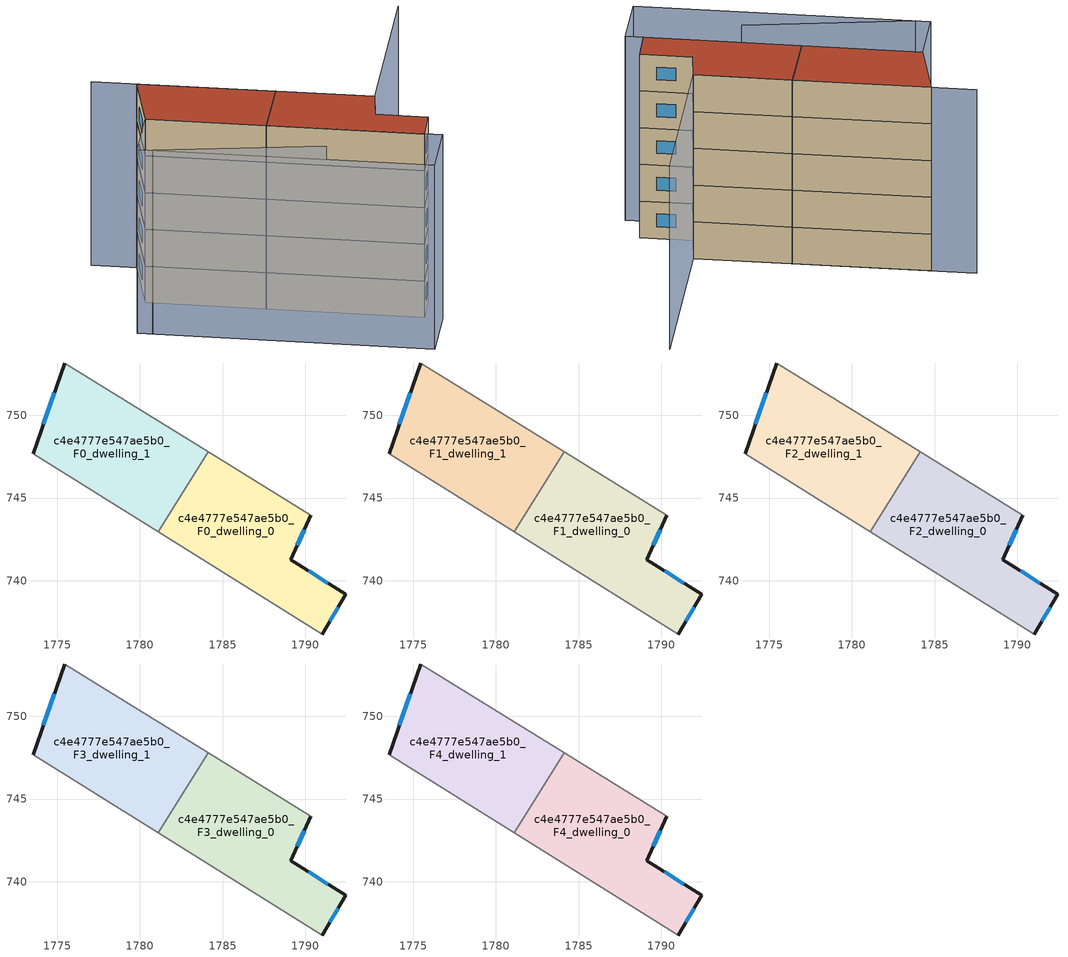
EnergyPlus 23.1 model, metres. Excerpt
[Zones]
c4e4777e547ae5b0_F0_dwelling_0
 floor ground (EU_floor_Construction): 1790.34,743.95 1789.12,741.27 1792.45,739.18 1791.03,736.78 1781.12,742.96 1784.13,747.79 z0
 wall outside (EU_wall_Construction): 1791.03,736.78 1792.45,739.18 1789.12,741.27 1790.34,743.95 z0:3
 wall adiabatic (EU_wall_Construction): 1781.12,742.96 1791.03,736.78 / 1790.34,743.95 1784.13,747.79 z0:3
 wall to c4e4777e547ae5b0_F0_dwelling_1 (EU_wall_Construction): 1784.13,747.79 1781.12,742.96 z0:3
 window (EU_Window_Construction): 1789.52,742.14 1789.94,743.08 / 1791.37,739.86 1790.2,740.59 / 1791.49,737.56 1791.99,738.4 z0.98:2.02
c4e4777e547ae5b0_F0_dwelling_1
 floor ground (EU_floor_Construction): 1784.13,747.79 1781.12,742.96 1773.55,747.68 1775.44,753.17 z0
 wall outside (EU_wall_Construction): 1775.44,753.17 1773.55,747.68 z0:3
 wall adiabatic (EU_wall_Construction): 1773.55,747.68 1781.12,742.96 / 1784.13,747.79 1775.44,753.17 z0:3
 window (EU_Window_Construction): 1774.83,751.38 1774.16,749.47 z0.98:2.02
c4e4777e547ae5b0_F1_dwelling_0
 floor to c4e4777e547ae5b0_F0_dwelling_0 (EU_floor_Construction): 1790.34,743.95 1789.12,741.27 1792.45,739.18 1791.03,736.78 1781.12,742.96 1784.13,747.79 z3
 wall outside (EU_wall_Construction): 1791.03,736.78 1792.45,739.18 1789.12,741.27 1790.34,743.95 z3:6
 wall adiabatic (EU_wall_Construction): 1781.12,742.96 1791.03,736.78 / 1790.34,743.95 1784.13,747.79 z3:6
 wall to c4e4777e547ae5b0_F1_dwelling_1 (EU_wall_Construction): 1784.13,747.79 1781.12,742.96 z3:6
 window (EU_Window_Construction): 1789.52,742.14 1789.94,743.08 / 1791.37,739.86 1790.2,740.59 / 1791.49,737.56 1791.99,738.4 z3.98:5.02
c4e4777e547ae5b0_F1_dwelling_1
 floor to c4e4777e547ae5b0_F0_dwelling_1 (EU_floor_Construction): 1784.13,747.79 1781.12,742.96 1773.55,747.68 1775.44,753.17 z3
 wall outside (EU_wall_Construction): 1775.44,753.17 1773.55,747.68 z3:6
 wall adiabatic (EU_wall_Construction): 1773.55,747.68 1781.12,742.96 / 1784.13,747.79 1775.44,753.17 z3:6
 window (EU_Window_Construction): 1774.83,751.38 1774.16,749.47 z3.98:5.02
c4e4777e547ae5b0_F2_dwelling_0
 floor to c4e4777e547ae5b0_F1_dwelling_0 (EU_floor_Construction): 1790.34,743.95 1789.12,741.27 1792.45,739.18 1791.03,736.78 1781.12,742.96 1784.13,747.79 z6
 wall outside (EU_wall_Construction): 1791.03,736.78 1792.45,739.18 1789.12,741.27 1790.34,743.95 z6:9
 wall adiabatic (EU_wall_Construction): 1781.12,742.96 1791.03,736.78 / 1790.34,743.95 1784.13,747.79 z6:9
 wall to c4e4777e547ae5b0_F2_dwelling_1 (EU_wall_Construction): 1784.13,747.79 1781.12,742.96 z6:9
 window (EU_Window_Construction): 1789.52,742.14 1789.94,743.08 / 1791.37,739.86 1790.2,740.59 / 1791.49,737.56 1791.99,738.4 z6.98:8.02
c4e4777e547ae5b0_F2_dwelling_1
 floor to c4e4777e547ae5b0_F1_dwelling_1 (EU_floor_Construction): 1784.13,747.79 1781.12,742.96 1773.55,747.68 1775.44,753.17 z6
 wall outside (EU_wall_Construction): 1775.44,753.17 1773.55,747.68 z6:9
 wall adiabatic (EU_wall_Construction): 1773.55,747.68 1781.12,742.96 / 1784.13,747.79 1775.44,753.17 z6:9
 window (EU_Window_Construction): 1774.83,751.38 1774.16,749.47 z6.98:8.02
c4e4777e547ae5b0_F3_dwelling_0
 floor to c4e4777e547ae5b0_F2_dwelling_0 (EU_floor_Construction): 1790.34,743.95 1789.12,741.27 1792.45,739.18 1791.03,736.78 1781.12,742.96 1784.13,747.79 z9
 wall outside (EU_wall_Construction): 1791.03,736.78 1792.45,739.18 1789.12,741.27 1790.34,743.95 z9:12
 wall adiabatic (EU_wall_Construction): 1781.12,742.96 1791.03,736.78 / 1790.34,743.95 1784.13,747.79 z9:12
 wall to c4e4777e547ae5b0_F3_dwelling_1 (EU_wall_Construction): 1784.13,747.79 1781.12,742.96 z9:12
 window (EU_Window_Construction): 1789.52,742.14 1789.94,743.08 / 1791.37,739.86 1790.2,740.59 / 1791.49,737.56 1791.99,738.4 z9.98:11.02
c4e4777e547ae5b0_F3_dwelling_1
 floor to c4e4777e547ae5b0_F2_dwelling_1 (EU_floor_Construction): 1784.13,747.79 1781.12,742.96 1773.55,747.68 1775.44,753.17 z9
 wall outside (EU_wall_Construction): 1775.44,753.17 1773.55,747.68 z9:12
 wall adiabatic (EU_wall_Construction): 1773.55,747.68 1781.12,742.96 / 1784.13,747.79 1775.44,753.17 z9:12
 window (EU_Window_Construction): 1774.83,751.38 1774.16,749.47 z9.98:11.02
c4e4777e547ae5b0_F4_dwelling_0
 floor to c4e4777e547ae5b0_F3_dwelling_0 (EU_floor_Construction): 1790.34,743.95 1789.12,741.27 1792.45,739.18 1791.03,736.78 1781.12,742.96 1784.13,747.79 z12
 wall outside (EU_wall_Construction): 1791.03,736.78 1792.45,739.18 1789.12,741.27 1790.34,743.95 z12:15
 wall adiabatic (EU_wall_Construction): 1781.12,742.96 1791.03,736.78 / 1790.34,743.95 1784.13,747.79 z12:15
 wall to c4e4777e547ae5b0_F4_dwelling_1 (EU_wall_Construction): 1784.13,747.79 1781.12,742.96 z12:15
 window (EU_Window_Construction): 1789.52,742.14 1789.94,743.08 / 1791.37,739.86 1790.2,740.59 / 1791.49,737.56 1791.99,738.4 z12.98:14.02
 roof outside (EU_roof_Construction): 1791.03,736.78 1792.45,739.18 1789.12,741.27 1790.34,743.95 1784.13,747.79 1781.12,742.96 z15
c4e4777e547ae5b0_F4_dwelling_1
 floor to c4e4777e547ae5b0_F3_dwelling_1 (EU_floor_Construction): 1784.13,747.79 1781.12,742.96 1773.55,747.68 1775.44,753.17 z12
 wall outside (EU_wall_Construction): 1775.44,753.17 1773.55,747.68 z12:15
 wall adiabatic (EU_wall_Construction): 1773.55,747.68 1781.12,742.96 / 1784.13,747.79 1775.44,753.17 z12:15
 window (EU_Window_Construction): 1774.83,751.38 1774.16,749.47 z12.98:14.02
 roof outside (EU_roof_Construction): 1781.12,742.96 1784.13,747.79 1775.44,753.17 1773.55,747.68 z15
shading: 1771.87,742.81 1783.66,738.03 / 1798.2,756.65 1790.34,743.95 / 1790.34,743.95 1772.6,754.93 / 1773.55,747.68 1792.15,736.09 / 1792.15,736.09 1789.49,731.83 / 1789.49,731.83 1770.89,743.42 / 1770.89,743.42 1773.55,747.68 z0:15
[Building]
EU S2 Campaign: North Axis=0; Terrain=City; Solar Distribution=FullExterior
[Site:Location]
Bologna: Latitude=44.5; Longitude=11.25; Time Zone=1; Elevation=37
[SizingPeriod:WeatherFileDays]
AnnualSizingPeriod: Begin Month=1; Begin Day of Month=1; End Month=12; End Day of Month=31; Day of Week for Start Day=Monday; Use Weather File Daylight Saving Period=No; Use Weather File Rain and Snow Indicators=No
[MATERIAL]
EU_InternalMass_Material: Roughness=MediumRough; Thickness=0.1; Conductivity=1; Density=1800; Specific Heat=900; Thermal Absorptance=0.9; Solar Absorptance=0.7; Visible Absorptance=0.7
[MATERIAL:NOMASS] Roughness=MediumRough; Thermal Absorptance=0.9; Solar Absorptance=0.7; Visible Absorptance=0.7
Name | Thermal Resistance
EU_wall_NoMass | 0.905828
EU_roof_NoMass | 0.37593
EU_floor_NoMass | 0.67114
[WINDOWMATERIAL:SIMPLEGLAZINGSYSTEM]
EU_Window_SimpleGlazing: UFactor=4.52486; Solar Heat Gain Coefficient=0.85; Visible Transmittance=0.85
[CONSTRUCTION]
EU_wall_Construction: EU_wall_NoMass
EU_roof_Construction: EU_roof_NoMass
EU_floor_Construction: EU_floor_NoMass
EU_Window_Construction: EU_Window_SimpleGlazing
EU_InternalMass_Construction: EU_InternalMass_Material
[ZONE] Type=1; Multiplier=1; Ceiling Height=autocalculate; Floor Area=autocalculate; Part of Total Floor Area=Yes
Name | Volume
c4e4777e547ae5b0_F0_dwelling_0; c4e4777e547ae5b0_F0_dwelling_1 | 163.031
c4e4777e547ae5b0_F1_dwelling_0; c4e4777e547ae5b0_F2_dwelling_0; c4e4777e547ae5b0_F3_dwelling_0; c4e4777e547ae5b0_F4_dwelling_0 | 163.03
c4e4777e547ae5b0_F1_dwelling_1; c4e4777e547ae5b0_F2_dwelling_1; c4e4777e547ae5b0_F3_dwelling_1; c4e4777e547ae5b0_F4_dwelling_1 | 163.032
[INTERNALMASS] Construction=EU_InternalMass_Construction
Name | Zone or ZoneList | Surface Area
c4e4777e547ae5b0_F0_dwelling_0_EU_InternalMass | c4e4777e547ae5b0_F0_dwelling_0 | 54.3437
c4e4777e547ae5b0_F0_dwelling_1_EU_InternalMass | c4e4777e547ae5b0_F0_dwelling_1 | 54.344
c4e4777e547ae5b0_F1_dwelling_0_EU_InternalMass | c4e4777e547ae5b0_F1_dwelling_0 | 54.3437
c4e4777e547ae5b0_F1_dwelling_1_EU_InternalMass | c4e4777e547ae5b0_F1_dwelling_1 | 54.344
c4e4777e547ae5b0_F2_dwelling_0_EU_InternalMass | c4e4777e547ae5b0_F2_dwelling_0 | 54.3437
c4e4777e547ae5b0_F2_dwelling_1_EU_InternalMass | c4e4777e547ae5b0_F2_dwelling_1 | 54.344
c4e4777e547ae5b0_F3_dwelling_0_EU_InternalMass | c4e4777e547ae5b0_F3_dwelling_0 | 54.3437
c4e4777e547ae5b0_F3_dwelling_1_EU_InternalMass | c4e4777e547ae5b0_F3_dwelling_1 | 54.344
c4e4777e547ae5b0_F4_dwelling_0_EU_InternalMass | c4e4777e547ae5b0_F4_dwelling_0 | 54.3437
c4e4777e547ae5b0_F4_dwelling_1_EU_InternalMass | c4e4777e547ae5b0_F4_dwelling_1 | 54.344
[OTHEREQUIPMENT] Fuel Type=Electricity; Design Level Calculation Method=Watts/Area; Power per Zone Floor Area=1; Fraction Latent=0; Fraction Radiant=0; Fraction Lost=0; Carbon Dioxide Generation Rate=0; EndUse Subcategory=EU_Step8_InternalGains
Name | Zone or ZoneList or Space or SpaceList | Schedule
EU_Step8_InternalGain_c4e4777e547ae5b0_F0_dwelling_0_f000 | c4e4777e547ae5b0_F0_dwelling_0 | EU_Step8_GainSchedule_c4e4777e547ae5b0_F0_dwelling_0_f000
EU_Step8_InternalGain_c4e4777e547ae5b0_F0_dwelling_1_f000 | c4e4777e547ae5b0_F0_dwelling_1 | EU_Step8_GainSchedule_c4e4777e547ae5b0_F0_dwelling_1_f000
EU_Step8_InternalGain_c4e4777e547ae5b0_F1_dwelling_0_f000 | c4e4777e547ae5b0_F1_dwelling_0 | EU_Step8_GainSchedule_c4e4777e547ae5b0_F1_dwelling_0_f000
EU_Step8_InternalGain_c4e4777e547ae5b0_F1_dwelling_1_f000 | c4e4777e547ae5b0_F1_dwelling_1 | EU_Step8_GainSchedule_c4e4777e547ae5b0_F1_dwelling_1_f000
EU_Step8_InternalGain_c4e4777e547ae5b0_F2_dwelling_0_f000 | c4e4777e547ae5b0_F2_dwelling_0 | EU_Step8_GainSchedule_c4e4777e547ae5b0_F2_dwelling_0_f000
EU_Step8_InternalGain_c4e4777e547ae5b0_F2_dwelling_1_f000 | c4e4777e547ae5b0_F2_dwelling_1 | EU_Step8_GainSchedule_c4e4777e547ae5b0_F2_dwelling_1_f000
EU_Step8_InternalGain_c4e4777e547ae5b0_F3_dwelling_0_f000 | c4e4777e547ae5b0_F3_dwelling_0 | EU_Step8_GainSchedule_c4e4777e547ae5b0_F3_dwelling_0_f000
EU_Step8_InternalGain_c4e4777e547ae5b0_F3_dwelling_1_f000 | c4e4777e547ae5b0_F3_dwelling_1 | EU_Step8_GainSchedule_c4e4777e547ae5b0_F3_dwelling_1_f000
EU_Step8_InternalGain_c4e4777e547ae5b0_F4_dwelling_0_f000 | c4e4777e547ae5b0_F4_dwelling_0 | EU_Step8_GainSchedule_c4e4777e547ae5b0_F4_dwelling_0_f000
EU_Step8_InternalGain_c4e4777e547ae5b0_F4_dwelling_1_f000 | c4e4777e547ae5b0_F4_dwelling_1 | EU_Step8_GainSchedule_c4e4777e547ae5b0_F4_dwelling_1_f000
[ZONEVENTILATION:DESIGNFLOWRATE] Schedule=EU_AlwaysOn; Design Flow Rate Calculation Method=AirChanges/Hour; Air Changes per Hour=0.73129; Ventilation Type=Natural; Fan Pressure Rise=0; Fan Total Efficiency=1; Constant Term Coefficient=1; Temperature Term Coefficient=0; Velocity Term Coefficient=0; Velocity Squared Term Coefficient=0; Minimum Indoor Temperature=-100; Maximum Indoor Temperature=100; Delta Temperature=-100; Minimum Outdoor Temperature=-100; Maximum Outdoor Temperature=100; Maximum Wind Speed=40
Name | Zone or ZoneList or Space or SpaceList
EU_ConstantAir_c4e4777e547ae5b0_F0_dwelling_0 | c4e4777e547ae5b0_F0_dwelling_0
EU_ConstantAir_c4e4777e547ae5b0_F0_dwelling_1 | c4e4777e547ae5b0_F0_dwelling_1
EU_ConstantAir_c4e4777e547ae5b0_F1_dwelling_0 | c4e4777e547ae5b0_F1_dwelling_0
EU_ConstantAir_c4e4777e547ae5b0_F1_dwelling_1 | c4e4777e547ae5b0_F1_dwelling_1
EU_ConstantAir_c4e4777e547ae5b0_F2_dwelling_0 | c4e4777e547ae5b0_F2_dwelling_0
EU_ConstantAir_c4e4777e547ae5b0_F2_dwelling_1 | c4e4777e547ae5b0_F2_dwelling_1
EU_ConstantAir_c4e4777e547ae5b0_F3_dwelling_0 | c4e4777e547ae5b0_F3_dwelling_0
EU_ConstantAir_c4e4777e547ae5b0_F3_dwelling_1 | c4e4777e547ae5b0_F3_dwelling_1
EU_ConstantAir_c4e4777e547ae5b0_F4_dwelling_0 | c4e4777e547ae5b0_F4_dwelling_0
EU_ConstantAir_c4e4777e547ae5b0_F4_dwelling_1 | c4e4777e547ae5b0_F4_dwelling_1
[HVACTEMPLATE:THERMOSTAT] Constant Heating Setpoint=20; Constant Cooling Setpoint=50
EU_HeatOnly_c4e4777e547ae5b0_F0_dwelling_0; EU_HeatOnly_c4e4777e547ae5b0_F0_dwelling_1; EU_HeatOnly_c4e4777e547ae5b0_F1_dwelling_0; EU_HeatOnly_c4e4777e547ae5b0_F1_dwelling_1; EU_HeatOnly_c4e4777e547ae5b0_F2_dwelling_0; EU_HeatOnly_c4e4777e547ae5b0_F2_dwelling_1; EU_HeatOnly_c4e4777e547ae5b0_F3_dwelling_0; EU_HeatOnly_c4e4777e547ae5b0_F3_dwelling_1; EU_HeatOnly_c4e4777e547ae5b0_F4_dwelling_0; EU_HeatOnly_c4e4777e547ae5b0_F4_dwelling_1
[HVACTEMPLATE:ZONE:IDEALLOADSAIRSYSTEM] System Availability Schedule=EU_AlwaysOn; Maximum Heating Supply Air Temperature=50; Minimum Cooling Supply Air Temperature=13; Maximum Heating Supply Air Humidity Ratio=0.0156; Minimum Cooling Supply Air Humidity Ratio=0.0077; Heating Limit=NoLimit; Cooling Limit=NoLimit; Heating Availability Schedule=EU_AlwaysOn; Cooling Availability Schedule=EU_CoolingOff; Dehumidification Control Type=ConstantSensibleHeatRatio; Cooling Sensible Heat Ratio=0.7; Dehumidification Setpoint=60; Humidification Control Type=None; Humidification Setpoint=30; Outdoor Air Method=None; Outdoor Air Flow Rate per Person=0.00944; Outdoor Air Flow Rate per Zone Floor Area=0; Outdoor Air Flow Rate per Zone=0; Demand Controlled Ventilation Type=None; Outdoor Air Economizer Type=NoEconomizer; Heat Recovery Type=None; Sensible Heat Recovery Effectiveness=0.7; Latent Heat Recovery Effectiveness=0.65
Name | Template Thermostat
c4e4777e547ae5b0_F0_dwelling_0 | EU_HeatOnly_c4e4777e547ae5b0_F0_dwelling_0
c4e4777e547ae5b0_F0_dwelling_1 | EU_HeatOnly_c4e4777e547ae5b0_F0_dwelling_1
c4e4777e547ae5b0_F1_dwelling_0 | EU_HeatOnly_c4e4777e547ae5b0_F1_dwelling_0
c4e4777e547ae5b0_F1_dwelling_1 | EU_HeatOnly_c4e4777e547ae5b0_F1_dwelling_1
c4e4777e547ae5b0_F2_dwelling_0 | EU_HeatOnly_c4e4777e547ae5b0_F2_dwelling_0
c4e4777e547ae5b0_F2_dwelling_1 | EU_HeatOnly_c4e4777e547ae5b0_F2_dwelling_1
c4e4777e547ae5b0_F3_dwelling_0 | EU_HeatOnly_c4e4777e547ae5b0_F3_dwelling_0
c4e4777e547ae5b0_F3_dwelling_1 | EU_HeatOnly_c4e4777e547ae5b0_F3_dwelling_1
c4e4777e547ae5b0_F4_dwelling_0 | EU_HeatOnly_c4e4777e547ae5b0_F4_dwelling_0
c4e4777e547ae5b0_F4_dwelling_1 | EU_HeatOnly_c4e4777e547ae5b0_F4_dwelling_1
[SIZING:ZONE] Zone Cooling Design Supply Air Temperature Input Method=SupplyAirTemperature; Zone Cooling Design Supply Air Temperature=13; Zone Heating Design Supply Air Temperature Input Method=SupplyAirTemperature; Zone Heating Design Supply Air Temperature=50; Zone Cooling Design Supply Air Humidity Ratio=0.008; Zone Heating Design Supply Air Humidity Ratio=0.008; Cooling Design Air Flow Method=DesignDay; Cooling Design Air Flow Rate=0; Cooling Minimum Air Flow per Zone Floor Area=0.000762; Cooling Minimum Air Flow=0; Cooling Minimum Air Flow Fraction=0.2; Heating Design Air Flow Method=DesignDay; Heating Design Air Flow Rate=0; Heating Maximum Air Flow per Zone Floor Area=0.002032; Heating Maximum Air Flow=0.141576; Heating Maximum Air Flow Fraction=0.3; Account for Dedicated Outdoor Air System=No; Dedicated Outdoor Air System Control Strategy=NeutralSupplyAir; Dedicated Outdoor Air Low Setpoint Temperature for Design=autosize; Dedicated Outdoor Air High Setpoint Temperature for Design=autosize; Zone Load Sizing Method=Sensible Load Only No Latent Load; Zone Latent Cooling Design Supply Air Humidity Ratio Input Method=HumidityRatioDifference; Zone Cooling Design Supply Air Humidity Ratio Difference=0.005; Zone Latent Heating Design Supply Air Humidity Ratio Input Method=HumidityRatioDifference; Zone Humidification Design Supply Air Humidity Ratio Difference=0.005
c4e4777e547ae5b0_F0_dwelling_0; c4e4777e547ae5b0_F0_dwelling_1; c4e4777e547ae5b0_F1_dwelling_0; c4e4777e547ae5b0_F1_dwelling_1; c4e4777e547ae5b0_F2_dwelling_0; c4e4777e547ae5b0_F2_dwelling_1; c4e4777e547ae5b0_F3_dwelling_0; c4e4777e547ae5b0_F3_dwelling_1; c4e4777e547ae5b0_F4_dwelling_0; c4e4777e547ae5b0_F4_dwelling_1
[SCHEDULE:CONSTANT]
Name | Hourly Value
EU_AlwaysOn | 1
EU_CoolingOff | 0
[SCHEDULE:FILE] Column Number=1; Rows to Skip at Top=0; Number of Hours of Data=8760; Column Separator=Comma; Interpolate to Timestep=No; Minutes per Item=60; Adjust Schedule for Daylight Savings=Yes
Name | File
EU_Step8_GainSchedule_c4e4777e547ae5b0_F0_dwelling_0_f000 | ../../schedules/c4e4777e547ae5b0/c4e4777e547ae5b0_F0_dwelling_0_f000_gain.csv
EU_Step8_GainSchedule_c4e4777e547ae5b0_F0_dwelling_1_f000 | ../../schedules/c4e4777e547ae5b0/c4e4777e547ae5b0_F0_dwelling_1_f000_gain.csv
EU_Step8_GainSchedule_c4e4777e547ae5b0_F1_dwelling_0_f000 | ../../schedules/c4e4777e547ae5b0/c4e4777e547ae5b0_F1_dwelling_0_f000_gain.csv
EU_Step8_GainSchedule_c4e4777e547ae5b0_F1_dwelling_1_f000 | ../../schedules/c4e4777e547ae5b0/c4e4777e547ae5b0_F1_dwelling_1_f000_gain.csv
EU_Step8_GainSchedule_c4e4777e547ae5b0_F2_dwelling_0_f000 | ../../schedules/c4e4777e547ae5b0/c4e4777e547ae5b0_F2_dwelling_0_f000_gain.csv
EU_Step8_GainSchedule_c4e4777e547ae5b0_F2_dwelling_1_f000 | ../../schedules/c4e4777e547ae5b0/c4e4777e547ae5b0_F2_dwelling_1_f000_gain.csv
EU_Step8_GainSchedule_c4e4777e547ae5b0_F3_dwelling_0_f000 | ../../schedules/c4e4777e547ae5b0/c4e4777e547ae5b0_F3_dwelling_0_f000_gain.csv
EU_Step8_GainSchedule_c4e4777e547ae5b0_F3_dwelling_1_f000 | ../../schedules/c4e4777e547ae5b0/c4e4777e547ae5b0_F3_dwelling_1_f000_gain.csv
EU_Step8_GainSchedule_c4e4777e547ae5b0_F4_dwelling_0_f000 | ../../schedules/c4e4777e547ae5b0/c4e4777e547ae5b0_F4_dwelling_0_f000_gain.csv
EU_Step8_GainSchedule_c4e4777e547ae5b0_F4_dwelling_1_f000 | ../../schedules/c4e4777e547ae5b0/c4e4777e547ae5b0_F4_dwelling_1_f000_gain.csv
